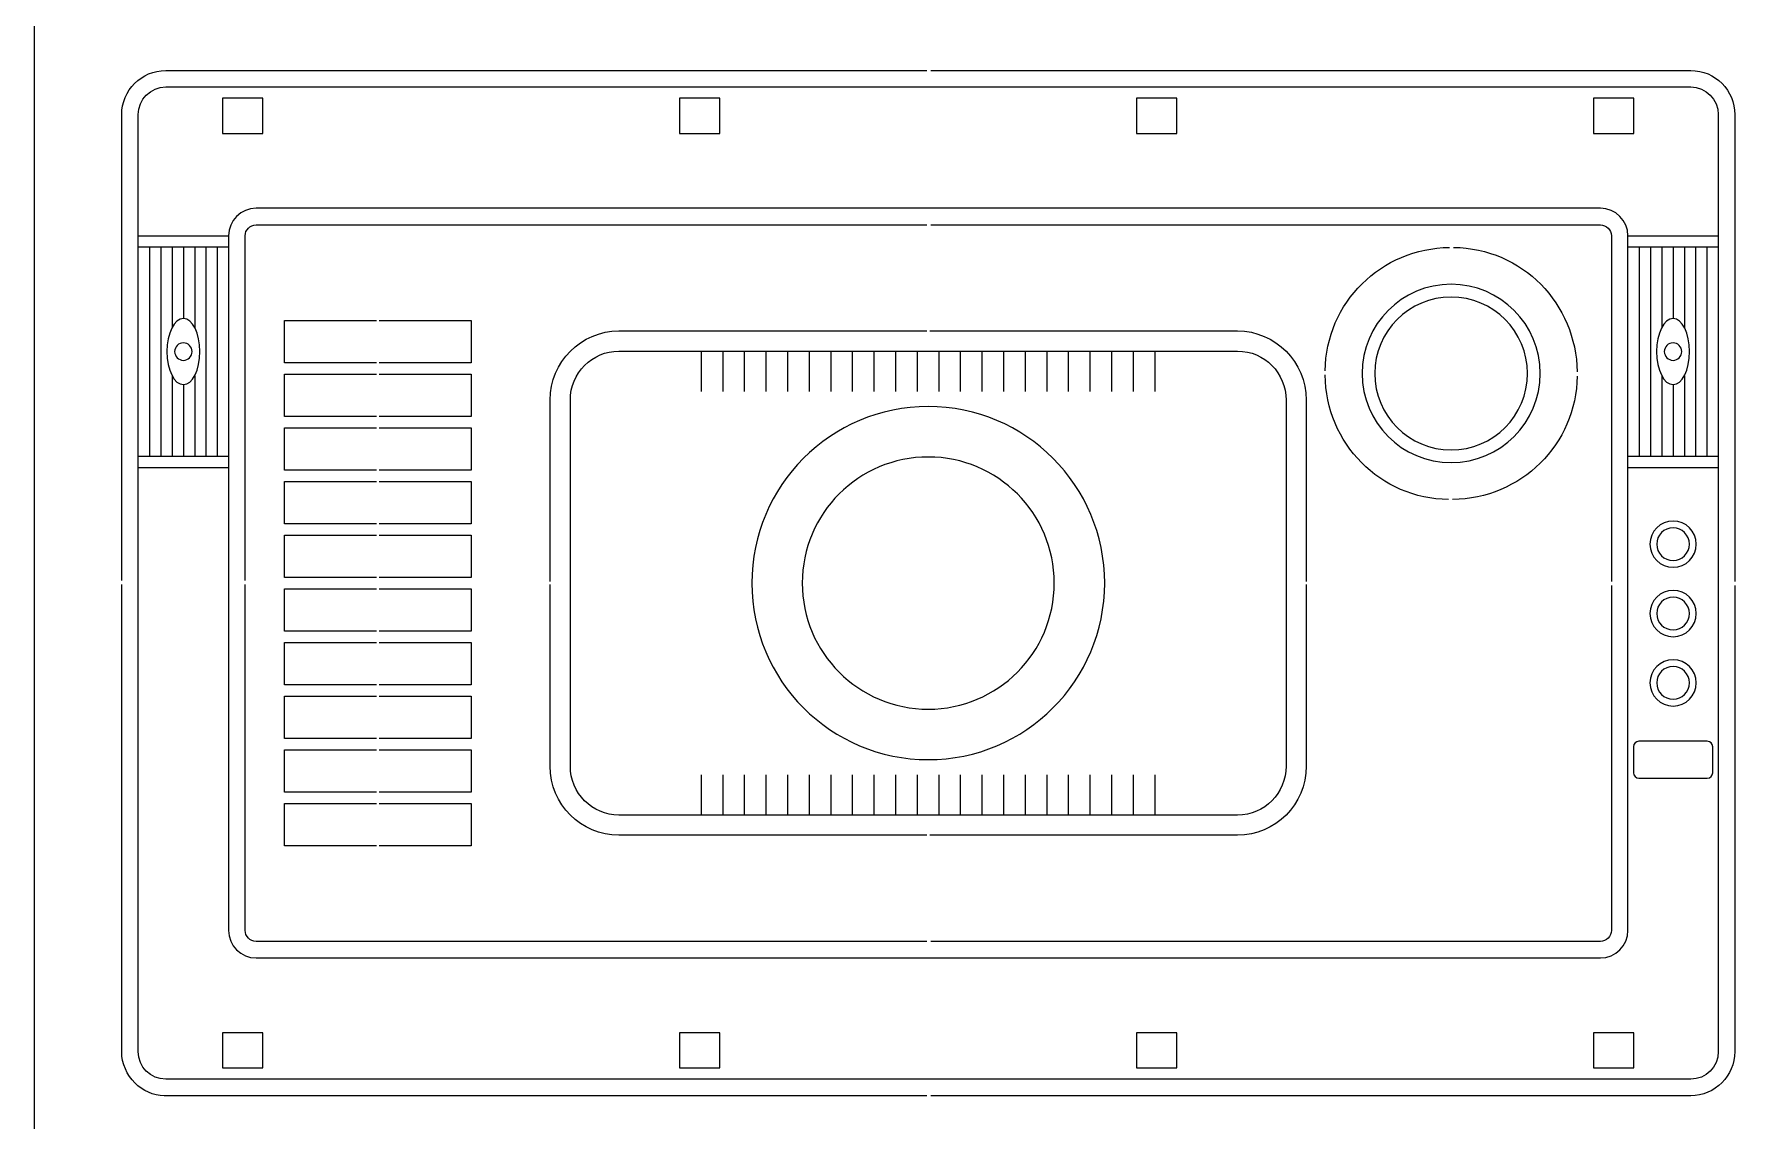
# Model space of a CAD drawing. Header units: millimetres. Extents: x -258 to 317, y -174 to 169.
# Drawn here: x 61.4 to 231.1, y -63.9 to 43.8 of the extents above; entities that cross this region are included whole.
import ezdxf

# ---------------------------------------------------------------- set-up
doc = ezdxf.new("R2010")
doc.units = ezdxf.units.MM
doc.header["$MEASUREMENT"] = 0
doc.layers.add('Layer 1', color=7, linetype='Continuous')

msp = doc.modelspace()

# ---------------------------------------------------------------- linework, layer by layer
at = {"layer": 'Layer 1', "color": 240, "lineweight": 9}
msp.add_open_spline([(69.4089, 168.5291), (69.4089, 168.5291), (309.409, 168.5291), (309.409, 168.5291), (309.409, 168.5291), (313.8151, 168.5291), (317.4089, 164.9319), (317.4089, 160.5291), (317.4089, 160.5291), (317.4089, 160.5291), (317.4089, -117.4709), (317.4089, -117.4709), (317.4089, -117.4709), (317.4089, -121.8737), (313.8117, -125.4709), (309.409, -125.4709), (309.409, -125.4709), (309.409, -125.4709), (69.4089, -125.4709), (69.4089, -125.4709), (69.4089, -125.4709), (65.0062, -125.4709), (61.409, -121.8771), (61.409, -117.4709), (61.409, -117.4709), (61.409, -117.4709), (61.409, 160.5291), (61.409, 160.5291), (61.409, 160.5291), (61.409, 164.9353), (65.0027, 168.5291), (69.4089, 168.5291)], degree=3, knots=[0, 0, 0, 0, 0.11111111, 0.11111111, 0.11111111, 0.11111111, 0.22222222, 0.22222222, 0.22222222, 0.22222222, 0.33333333, 0.33333333, 0.33333333, 0.33333333, 0.44444444, 0.44444444, 0.44444444, 0.44444444, 0.55555556, 0.55555556, 0.55555556, 0.55555556, 0.66666667, 0.66666667, 0.66666667, 0.66666667, 0.77777778, 0.77777778, 0.77777778, 0.77777778, 1, 1, 1, 1], dxfattribs=at)
at = {"layer": 'Layer 1', "color": 250, "lineweight": 9}
for points, knots in [([(70.0885, -10.3742), (70.0885, -10.3742), (70.0885, 35.8232), (70.0885, 35.8232), (70.0885, 35.8232), (70.0885, 38.231), (72.0522, 40.1948), (74.46, 40.1948), (74.46, 40.1948), (74.46, 40.1948), (149.9385, 40.1948), (149.9385, 40.1948)], [0, 0, 0, 0, 0.25, 0.25, 0.25, 0.25, 0.5, 0.5, 0.5, 0.5, 1, 1, 1, 1]), ([(150.3385, 40.1948), (150.3385, 40.1948), (225.717, 40.1948), (225.717, 40.1948), (225.717, 40.1948), (228.171, 40.1948), (230.0885, 38.2041), (230.0885, 35.8232), (230.0885, 35.8232), (230.0885, 35.8232), (230.0885, -10.4742), (230.0885, -10.4742)], [0, 0, 0, 0, 0.25, 0.25, 0.25, 0.25, 0.5, 0.5, 0.5, 0.5, 1, 1, 1, 1]), ([(80.0885, 37.4447), (80.0885, 37.4447), (84.0885, 37.4447), (84.0885, 37.4447), (84.0885, 37.4447), (84.0885, 37.4447), (84.0885, 33.9447), (84.0885, 33.9447), (84.0885, 33.9447), (84.0885, 33.9447), (80.0885, 33.9447), (80.0885, 33.9447), (80.0885, 33.9447), (80.0885, 33.9447), (80.0885, 37.4447), (80.0885, 37.4447)], [0, 0, 0, 0, 0.2, 0.2, 0.2, 0.2, 0.4, 0.4, 0.4, 0.4, 0.6, 0.6, 0.6, 0.6, 1, 1, 1, 1]), ([(125.4218, 37.4447), (125.4218, 37.4447), (129.4218, 37.4447), (129.4218, 37.4447), (129.4218, 37.4447), (129.4218, 37.4447), (129.4218, 33.9447), (129.4218, 33.9447), (129.4218, 33.9447), (129.4218, 33.9447), (125.4218, 33.9447), (125.4218, 33.9447), (125.4218, 33.9447), (125.4218, 33.9447), (125.4218, 37.4447), (125.4218, 37.4447)], [0, 0, 0, 0, 0.2, 0.2, 0.2, 0.2, 0.4, 0.4, 0.4, 0.4, 0.6, 0.6, 0.6, 0.6, 1, 1, 1, 1]), ([(170.7551, 37.4447), (170.7551, 37.4447), (174.7551, 37.4447), (174.7551, 37.4447), (174.7551, 37.4447), (174.7551, 37.4447), (174.7551, 33.9447), (174.7551, 33.9447), (174.7551, 33.9447), (174.7551, 33.9447), (170.7551, 33.9447), (170.7551, 33.9447), (170.7551, 33.9447), (170.7551, 33.9447), (170.7551, 37.4447), (170.7551, 37.4447)], [0, 0, 0, 0, 0.2, 0.2, 0.2, 0.2, 0.4, 0.4, 0.4, 0.4, 0.6, 0.6, 0.6, 0.6, 1, 1, 1, 1]), ([(216.0886, 37.4447), (216.0886, 37.4447), (220.0886, 37.4447), (220.0886, 37.4447), (220.0886, 37.4447), (220.0886, 37.4447), (220.0886, 33.9447), (220.0886, 33.9447), (220.0886, 33.9447), (220.0886, 33.9447), (216.0886, 33.9447), (216.0886, 33.9447), (216.0886, 33.9447), (216.0886, 33.9447), (216.0886, 37.4447), (216.0886, 37.4447)], [0, 0, 0, 0, 0.2, 0.2, 0.2, 0.2, 0.4, 0.4, 0.4, 0.4, 0.6, 0.6, 0.6, 0.6, 1, 1, 1, 1]), ([(82.3286, -10.3742), (82.3286, -10.3742), (82.3286, 23.8015), (82.3286, 23.8015), (82.3286, 23.8015), (82.3286, 24.4035), (82.8196, 24.8944), (83.4215, 24.8944), (83.4215, 24.8944), (83.4215, 24.8944), (149.9385, 24.8944), (149.9385, 24.8944)], [0, 0, 0, 0, 0.25, 0.25, 0.25, 0.25, 0.5, 0.5, 0.5, 0.5, 1, 1, 1, 1]), ([(150.3385, 24.8944), (150.3385, 24.8944), (216.7555, 24.8944), (216.7555, 24.8944), (216.7555, 24.8944), (217.3575, 24.8944), (217.8484, 24.4032), (217.8484, 23.8015), (217.8484, 23.8015), (217.8484, 23.8015), (217.8484, -10.4742), (217.8484, -10.4742)], [0, 0, 0, 0, 0.25, 0.25, 0.25, 0.25, 0.5, 0.5, 0.5, 0.5, 1, 1, 1, 1]), ([(95.376, 11.2171), (95.376, 11.2171), (86.251, 11.2171), (86.251, 11.2171), (86.251, 11.2171), (86.251, 11.2171), (86.251, 15.4171), (86.251, 15.4171), (86.251, 15.4171), (86.251, 15.4171), (95.376, 15.4171), (95.376, 15.4171)], [0, 0, 0, 0, 0.25, 0.25, 0.25, 0.25, 0.5, 0.5, 0.5, 0.5, 1, 1, 1, 1]), ([(95.626, 15.4171), (95.626, 15.4171), (104.751, 15.4171), (104.751, 15.4171), (104.751, 15.4171), (104.751, 15.4171), (104.751, 11.2171), (104.751, 11.2171), (104.751, 11.2171), (104.751, 11.2171), (95.626, 11.2171), (95.626, 11.2171)], [0, 0, 0, 0, 0.25, 0.25, 0.25, 0.25, 0.5, 0.5, 0.5, 0.5, 1, 1, 1, 1]), ([(112.5885, -10.4742), (112.5885, -10.4742), (112.5885, 7.5265), (112.5885, 7.5265), (112.5885, 7.5265), (112.5885, 11.2985), (115.6518, 14.3758), (119.4067, 14.3758), (119.4067, 14.3758), (119.4067, 14.3758), (149.9385, 14.3758), (149.9385, 14.3758)], [0, 0, 0, 0, 0.25, 0.25, 0.25, 0.25, 0.5, 0.5, 0.5, 0.5, 1, 1, 1, 1]), ([(150.2385, 14.3758), (150.2385, 14.3758), (180.7703, 14.3758), (180.7703, 14.3758), (180.7703, 14.3758), (184.5253, 14.3758), (187.5885, 11.299), (187.5885, 7.5265), (187.5885, 7.5265), (187.5885, 7.5265), (187.5885, -10.4742), (187.5885, -10.4742)], [0, 0, 0, 0, 0.25, 0.25, 0.25, 0.25, 0.5, 0.5, 0.5, 0.5, 1, 1, 1, 1]), ([(95.376, 5.8968), (95.376, 5.8968), (86.251, 5.8968), (86.251, 5.8968), (86.251, 5.8968), (86.251, 5.8968), (86.251, 10.0968), (86.251, 10.0968), (86.251, 10.0968), (86.251, 10.0968), (95.376, 10.0968), (95.376, 10.0968)], [0, 0, 0, 0, 0.25, 0.25, 0.25, 0.25, 0.5, 0.5, 0.5, 0.5, 1, 1, 1, 1]), ([(95.626, 10.0968), (95.626, 10.0968), (104.751, 10.0968), (104.751, 10.0968), (104.751, 10.0968), (104.751, 10.0968), (104.751, 5.8968), (104.751, 5.8968), (104.751, 5.8968), (104.751, 5.8968), (95.626, 5.8968), (95.626, 5.8968)], [0, 0, 0, 0, 0.25, 0.25, 0.25, 0.25, 0.5, 0.5, 0.5, 0.5, 1, 1, 1, 1]), ([(95.376, 0.5765), (95.376, 0.5765), (86.251, 0.5765), (86.251, 0.5765), (86.251, 0.5765), (86.251, 0.5765), (86.251, 4.7765), (86.251, 4.7765), (86.251, 4.7765), (86.251, 4.7765), (95.376, 4.7765), (95.376, 4.7765)], [0, 0, 0, 0, 0.25, 0.25, 0.25, 0.25, 0.5, 0.5, 0.5, 0.5, 1, 1, 1, 1]), ([(95.626, 4.7765), (95.626, 4.7765), (104.751, 4.7765), (104.751, 4.7765), (104.751, 4.7765), (104.751, 4.7765), (104.751, 0.5765), (104.751, 0.5765), (104.751, 0.5765), (104.751, 0.5765), (95.626, 0.5765), (95.626, 0.5765)], [0, 0, 0, 0, 0.25, 0.25, 0.25, 0.25, 0.5, 0.5, 0.5, 0.5, 1, 1, 1, 1]), ([(95.376, -4.7438), (95.376, -4.7438), (86.251, -4.7438), (86.251, -4.7438), (86.251, -4.7438), (86.251, -4.7438), (86.251, -0.5438), (86.251, -0.5438), (86.251, -0.5438), (86.251, -0.5438), (95.376, -0.5438), (95.376, -0.5438)], [0, 0, 0, 0, 0.25, 0.25, 0.25, 0.25, 0.5, 0.5, 0.5, 0.5, 1, 1, 1, 1]), ([(95.626, -0.5438), (95.626, -0.5438), (104.751, -0.5438), (104.751, -0.5438), (104.751, -0.5438), (104.751, -0.5438), (104.751, -4.7438), (104.751, -4.7438), (104.751, -4.7438), (104.751, -4.7438), (95.626, -4.7438), (95.626, -4.7438)], [0, 0, 0, 0, 0.25, 0.25, 0.25, 0.25, 0.5, 0.5, 0.5, 0.5, 1, 1, 1, 1]), ([(95.376, -10.0641), (95.376, -10.0641), (86.251, -10.0641), (86.251, -10.0641), (86.251, -10.0641), (86.251, -10.0641), (86.251, -5.8641), (86.251, -5.8641), (86.251, -5.8641), (86.251, -5.8641), (95.376, -5.8641), (95.376, -5.8641)], [0, 0, 0, 0, 0.25, 0.25, 0.25, 0.25, 0.5, 0.5, 0.5, 0.5, 1, 1, 1, 1]), ([(95.626, -5.8641), (95.626, -5.8641), (104.751, -5.8641), (104.751, -5.8641), (104.751, -5.8641), (104.751, -5.8641), (104.751, -10.0641), (104.751, -10.0641), (104.751, -10.0641), (104.751, -10.0641), (95.626, -10.0641), (95.626, -10.0641)], [0, 0, 0, 0, 0.25, 0.25, 0.25, 0.25, 0.5, 0.5, 0.5, 0.5, 1, 1, 1, 1]), ([(149.9385, -61.4432), (149.9385, -61.4432), (74.2879, -61.4432), (74.2879, -61.4432), (74.2879, -61.4432), (72.1782, -61.4432), (70.0885, -59.5257), (70.0885, -57.0716), (70.0885, -57.0716), (70.0885, -57.0716), (70.0885, -10.7742), (70.0885, -10.7742)], [0, 0, 0, 0, 0.25, 0.25, 0.25, 0.25, 0.5, 0.5, 0.5, 0.5, 1, 1, 1, 1]), ([(149.9385, -46.1428), (149.9385, -46.1428), (83.4215, -46.1428), (83.4215, -46.1428), (83.4215, -46.1428), (82.8198, -46.1428), (82.3286, -45.6519), (82.3286, -45.0499), (82.3286, -45.0499), (82.3286, -45.0499), (82.3286, -10.7742), (82.3286, -10.7742)], [0, 0, 0, 0, 0.25, 0.25, 0.25, 0.25, 0.5, 0.5, 0.5, 0.5, 1, 1, 1, 1]), ([(95.376, -15.3844), (95.376, -15.3844), (86.251, -15.3844), (86.251, -15.3844), (86.251, -15.3844), (86.251, -15.3844), (86.251, -11.1844), (86.251, -11.1844), (86.251, -11.1844), (86.251, -11.1844), (95.376, -11.1844), (95.376, -11.1844)], [0, 0, 0, 0, 0.25, 0.25, 0.25, 0.25, 0.5, 0.5, 0.5, 0.5, 1, 1, 1, 1]), ([(104.751, -11.1844), (104.751, -11.1844), (104.751, -15.3844), (104.751, -15.3844), (104.751, -15.3844), (104.751, -15.3844), (95.626, -15.3844), (95.626, -15.3844)], [0, 0, 0, 0, 0.33333333, 0.33333333, 0.33333333, 0.33333333, 1, 1, 1, 1]), ([(149.9385, -35.6242), (149.9385, -35.6242), (119.4067, -35.6242), (119.4067, -35.6242), (119.4067, -35.6242), (115.6514, -35.6242), (112.5885, -32.5469), (112.5885, -28.7749), (112.5885, -28.7749), (112.5885, -28.7749), (112.5885, -10.7742), (112.5885, -10.7742)], [0, 0, 0, 0, 0.25, 0.25, 0.25, 0.25, 0.5, 0.5, 0.5, 0.5, 1, 1, 1, 1]), ([(187.5885, -10.7742), (187.5885, -10.7742), (187.5885, -28.7749), (187.5885, -28.7749), (187.5885, -28.7749), (187.5885, -32.5474), (184.5257, -35.6242), (180.7703, -35.6242), (180.7703, -35.6242), (180.7703, -35.6242), (150.2385, -35.6242), (150.2385, -35.6242)], [0, 0, 0, 0, 0.25, 0.25, 0.25, 0.25, 0.5, 0.5, 0.5, 0.5, 1, 1, 1, 1]), ([(230.0885, -10.8742), (230.0885, -10.8742), (230.0885, -57.0716), (230.0885, -57.0716), (230.0885, -57.0716), (230.0885, -59.4787), (228.1243, -61.4432), (225.717, -61.4432), (225.717, -61.4432), (225.717, -61.4432), (150.3385, -61.4432), (150.3385, -61.4432)], [0, 0, 0, 0, 0.25, 0.25, 0.25, 0.25, 0.5, 0.5, 0.5, 0.5, 1, 1, 1, 1]), ([(217.8484, -10.8742), (217.8484, -10.8742), (217.8484, -45.0499), (217.8484, -45.0499), (217.8484, -45.0499), (217.8484, -45.6515), (217.357, -46.1428), (216.7555, -46.1428), (216.7555, -46.1428), (216.7555, -46.1428), (150.3385, -46.1428), (150.3385, -46.1428)], [0, 0, 0, 0, 0.25, 0.25, 0.25, 0.25, 0.5, 0.5, 0.5, 0.5, 1, 1, 1, 1]), ([(95.376, -20.7047), (95.376, -20.7047), (86.251, -20.7047), (86.251, -20.7047), (86.251, -20.7047), (86.251, -20.7047), (86.251, -16.5047), (86.251, -16.5047), (86.251, -16.5047), (86.251, -16.5047), (95.376, -16.5047), (95.376, -16.5047)], [0, 0, 0, 0, 0.25, 0.25, 0.25, 0.25, 0.5, 0.5, 0.5, 0.5, 1, 1, 1, 1]), ([(95.626, -16.5047), (95.626, -16.5047), (104.751, -16.5047), (104.751, -16.5047), (104.751, -16.5047), (104.751, -16.5047), (104.751, -20.7047), (104.751, -20.7047), (104.751, -20.7047), (104.751, -20.7047), (95.626, -20.7047), (95.626, -20.7047)], [0, 0, 0, 0, 0.25, 0.25, 0.25, 0.25, 0.5, 0.5, 0.5, 0.5, 1, 1, 1, 1]), ([(95.376, -26.025), (95.376, -26.025), (86.251, -26.025), (86.251, -26.025), (86.251, -26.025), (86.251, -26.025), (86.251, -21.825), (86.251, -21.825), (86.251, -21.825), (86.251, -21.825), (95.376, -21.825), (95.376, -21.825)], [0, 0, 0, 0, 0.25, 0.25, 0.25, 0.25, 0.5, 0.5, 0.5, 0.5, 1, 1, 1, 1]), ([(95.626, -21.825), (95.626, -21.825), (104.751, -21.825), (104.751, -21.825), (104.751, -21.825), (104.751, -21.825), (104.751, -26.025), (104.751, -26.025), (104.751, -26.025), (104.751, -26.025), (95.626, -26.025), (95.626, -26.025)], [0, 0, 0, 0, 0.25, 0.25, 0.25, 0.25, 0.5, 0.5, 0.5, 0.5, 1, 1, 1, 1]), ([(95.376, -31.3453), (95.376, -31.3453), (86.251, -31.3453), (86.251, -31.3453), (86.251, -31.3453), (86.251, -31.3453), (86.251, -27.1453), (86.251, -27.1453), (86.251, -27.1453), (86.251, -27.1453), (95.376, -27.1453), (95.376, -27.1453)], [0, 0, 0, 0, 0.25, 0.25, 0.25, 0.25, 0.5, 0.5, 0.5, 0.5, 1, 1, 1, 1]), ([(95.626, -27.1453), (95.626, -27.1453), (104.751, -27.1453), (104.751, -27.1453), (104.751, -27.1453), (104.751, -27.1453), (104.751, -31.3453), (104.751, -31.3453), (104.751, -31.3453), (104.751, -31.3453), (95.626, -31.3453), (95.626, -31.3453)], [0, 0, 0, 0, 0.25, 0.25, 0.25, 0.25, 0.5, 0.5, 0.5, 0.5, 1, 1, 1, 1]), ([(95.376, -36.6656), (95.376, -36.6656), (86.251, -36.6656), (86.251, -36.6656), (86.251, -36.6656), (86.251, -36.6656), (86.251, -32.4656), (86.251, -32.4656), (86.251, -32.4656), (86.251, -32.4656), (95.376, -32.4656), (95.376, -32.4656)], [0, 0, 0, 0, 0.25, 0.25, 0.25, 0.25, 0.5, 0.5, 0.5, 0.5, 1, 1, 1, 1]), ([(95.626, -32.4656), (95.626, -32.4656), (104.751, -32.4656), (104.751, -32.4656), (104.751, -32.4656), (104.751, -32.4656), (104.751, -36.6656), (104.751, -36.6656), (104.751, -36.6656), (104.751, -36.6656), (95.626, -36.6656), (95.626, -36.6656)], [0, 0, 0, 0, 0.25, 0.25, 0.25, 0.25, 0.5, 0.5, 0.5, 0.5, 1, 1, 1, 1]), ([(80.0885, -55.193), (80.0885, -55.193), (84.0885, -55.193), (84.0885, -55.193), (84.0885, -55.193), (84.0885, -55.193), (84.0885, -58.693), (84.0885, -58.693), (84.0885, -58.693), (84.0885, -58.693), (80.0885, -58.693), (80.0885, -58.693), (80.0885, -58.693), (80.0885, -58.693), (80.0885, -55.193), (80.0885, -55.193)], [0, 0, 0, 0, 0.2, 0.2, 0.2, 0.2, 0.4, 0.4, 0.4, 0.4, 0.6, 0.6, 0.6, 0.6, 1, 1, 1, 1]), ([(125.4218, -55.193), (125.4218, -55.193), (129.4218, -55.193), (129.4218, -55.193), (129.4218, -55.193), (129.4218, -55.193), (129.4218, -58.693), (129.4218, -58.693), (129.4218, -58.693), (129.4218, -58.693), (125.4218, -58.693), (125.4218, -58.693), (125.4218, -58.693), (125.4218, -58.693), (125.4218, -55.193), (125.4218, -55.193)], [0, 0, 0, 0, 0.2, 0.2, 0.2, 0.2, 0.4, 0.4, 0.4, 0.4, 0.6, 0.6, 0.6, 0.6, 1, 1, 1, 1]), ([(170.7551, -55.193), (170.7551, -55.193), (174.7551, -55.193), (174.7551, -55.193), (174.7551, -55.193), (174.7551, -55.193), (174.7551, -58.693), (174.7551, -58.693), (174.7551, -58.693), (174.7551, -58.693), (170.7551, -58.693), (170.7551, -58.693), (170.7551, -58.693), (170.7551, -58.693), (170.7551, -55.193), (170.7551, -55.193)], [0, 0, 0, 0, 0.2, 0.2, 0.2, 0.2, 0.4, 0.4, 0.4, 0.4, 0.6, 0.6, 0.6, 0.6, 1, 1, 1, 1]), ([(216.0886, -55.193), (216.0886, -55.193), (220.0886, -55.193), (220.0886, -55.193), (220.0886, -55.193), (220.0886, -55.193), (220.0886, -58.693), (220.0886, -58.693), (220.0886, -58.693), (220.0886, -58.693), (216.0886, -58.693), (216.0886, -58.693), (216.0886, -58.693), (216.0886, -58.693), (216.0886, -55.193), (216.0886, -55.193)], [0, 0, 0, 0, 0.2, 0.2, 0.2, 0.2, 0.4, 0.4, 0.4, 0.4, 0.6, 0.6, 0.6, 0.6, 1, 1, 1, 1])]:
    msp.add_open_spline(points, degree=3, knots=knots, dxfattribs=at)
at = {"layer": 'Layer 1', "color": 114, "lineweight": 9}
for points, knots in [([(74.4596, 38.5554), (72.9568, 38.5554), (71.7274, 37.3259), (71.7274, 35.8232), (71.7274, 35.8232), (71.7274, 35.8232), (71.7274, -57.0716), (71.7274, -57.0716), (71.7274, -57.0716), (71.7274, -58.5742), (72.9568, -59.8038), (74.4596, -59.8038), (74.4596, -59.8038), (74.4596, -59.8038), (225.7173, -59.8038), (225.7173, -59.8038), (225.7173, -59.8038), (227.2201, -59.8038), (228.4495, -58.5745), (228.4495, -57.0716), (228.4495, -57.0716), (228.4495, -57.0716), (228.4495, 35.8232), (228.4495, 35.8232), (228.4495, 35.8232), (228.4495, 37.326), (227.2199, 38.5554), (225.7173, 38.5554), (225.7173, 38.5554), (225.7173, 38.5554), (74.4596, 38.5554), (74.4596, 38.5554)], [0, 0, 0, 0, 0.11111111, 0.11111111, 0.11111111, 0.11111111, 0.22222222, 0.22222222, 0.22222222, 0.22222222, 0.33333333, 0.33333333, 0.33333333, 0.33333333, 0.44444444, 0.44444444, 0.44444444, 0.44444444, 0.55555556, 0.55555556, 0.55555556, 0.55555556, 0.66666667, 0.66666667, 0.66666667, 0.66666667, 0.77777778, 0.77777778, 0.77777778, 0.77777778, 1, 1, 1, 1]), ([(83.4212, 26.5337), (83.4212, 26.5337), (216.7558, 26.5337), (216.7558, 26.5337), (216.7558, 26.5337), (218.2625, 26.5337), (219.488, 25.308), (219.488, 23.8015), (219.488, 23.8015), (219.488, 23.8015), (219.488, -45.05), (219.488, -45.05), (219.488, -45.05), (219.488, -46.5565), (218.2623, -47.7822), (216.7558, -47.7822), (216.7558, -47.7822), (216.7558, -47.7822), (83.4212, -47.7822), (83.4212, -47.7822), (83.4212, -47.7822), (81.9147, -47.7822), (80.689, -46.5567), (80.689, -45.05), (80.689, -45.05), (80.689, -45.05), (80.689, 23.8015), (80.689, 23.8015), (80.689, 23.8015), (80.689, 25.3083), (81.9144, 26.5337), (83.4212, 26.5337)], [0, 0, 0, 0, 0.11111111, 0.11111111, 0.11111111, 0.11111111, 0.22222222, 0.22222222, 0.22222222, 0.22222222, 0.33333333, 0.33333333, 0.33333333, 0.33333333, 0.44444444, 0.44444444, 0.44444444, 0.44444444, 0.55555556, 0.55555556, 0.55555556, 0.55555556, 0.66666667, 0.66666667, 0.66666667, 0.66666667, 0.77777778, 0.77777778, 0.77777778, 0.77777778, 1, 1, 1, 1]), ([(193.1156, 10.1556), (193.1156, 15.0372), (197.0729, 18.9945), (201.9545, 18.9945), (201.9545, 18.9945), (206.8361, 18.9945), (210.7934, 15.0372), (210.7934, 10.1556), (210.7934, 10.1556), (210.7934, 5.274), (206.8361, 1.3167), (201.9545, 1.3167), (201.9545, 1.3167), (197.0729, 1.3167), (193.1156, 5.274), (193.1156, 10.1556)], [0, 0, 0, 0, 0.2, 0.2, 0.2, 0.2, 0.4, 0.4, 0.4, 0.4, 0.6, 0.6, 0.6, 0.6, 1, 1, 1, 1]), ([(194.3773, 10.1556), (194.3773, 14.3404), (197.7697, 17.7328), (201.9545, 17.7328), (201.9545, 17.7328), (206.1393, 17.7328), (209.5317, 14.3404), (209.5317, 10.1556), (209.5317, 10.1556), (209.5317, 5.9708), (206.1393, 2.5784), (201.9545, 2.5784), (201.9545, 2.5784), (197.7697, 2.5784), (194.3773, 5.9708), (194.3773, 10.1556)], [0, 0, 0, 0, 0.2, 0.2, 0.2, 0.2, 0.4, 0.4, 0.4, 0.4, 0.6, 0.6, 0.6, 0.6, 1, 1, 1, 1]), ([(76.2082, 15.6049), (77.1135, 15.6049), (77.8475, 14.1369), (77.8475, 12.3263), (77.8475, 12.3263), (77.8475, 10.5156), (77.1135, 9.0476), (76.2082, 9.0476), (76.2082, 9.0476), (75.3028, 9.0476), (74.5689, 10.5156), (74.5689, 12.3263), (74.5689, 12.3263), (74.5689, 14.1369), (75.3028, 15.6049), (76.2082, 15.6049)], [0, 0, 0, 0, 0.2, 0.2, 0.2, 0.2, 0.4, 0.4, 0.4, 0.4, 0.6, 0.6, 0.6, 0.6, 1, 1, 1, 1]), ([(223.9688, 15.6049), (224.8741, 15.6049), (225.6081, 14.1369), (225.6081, 12.3263), (225.6081, 12.3263), (225.6081, 10.5156), (224.8741, 9.0476), (223.9688, 9.0476), (223.9688, 9.0476), (223.0635, 9.0476), (222.3295, 10.5156), (222.3295, 12.3263), (222.3295, 12.3263), (222.3295, 14.1369), (223.0635, 15.6049), (223.9688, 15.6049)], [0, 0, 0, 0, 0.2, 0.2, 0.2, 0.2, 0.4, 0.4, 0.4, 0.4, 0.6, 0.6, 0.6, 0.6, 1, 1, 1, 1]), ([(76.2082, 13.1937), (76.6872, 13.1937), (77.0756, 12.8053), (77.0756, 12.3263), (77.0756, 12.3263), (77.0756, 11.8472), (76.6872, 11.4588), (76.2082, 11.4588), (76.2082, 11.4588), (75.7292, 11.4588), (75.3408, 11.8472), (75.3408, 12.3263), (75.3408, 12.3263), (75.3408, 12.8053), (75.7292, 13.1937), (76.2082, 13.1937)], [0, 0, 0, 0, 0.2, 0.2, 0.2, 0.2, 0.4, 0.4, 0.4, 0.4, 0.6, 0.6, 0.6, 0.6, 1, 1, 1, 1]), ([(180.7703, -33.6242), (183.4339, -33.6242), (185.5885, -31.4309), (185.5885, -28.7749), (185.5885, -28.7749), (185.5885, -28.7749), (185.5885, 7.5265), (185.5885, 7.5265), (185.5885, 7.5265), (185.5885, 10.1823), (183.4337, 12.3758), (180.7703, 12.3758), (180.7703, 12.3758), (180.7703, 12.3758), (119.4067, 12.3758), (119.4067, 12.3758), (119.4067, 12.3758), (116.7436, 12.3758), (114.5885, 10.182), (114.5885, 7.5265), (114.5885, 7.5265), (114.5885, 7.5265), (114.5885, -28.7749), (114.5885, -28.7749), (114.5885, -28.7749), (114.5885, -31.4306), (116.7434, -33.6242), (119.4067, -33.6242), (119.4067, -33.6242), (119.4067, -33.6242), (180.7703, -33.6242), (180.7703, -33.6242)], [0, 0, 0, 0, 0.11111111, 0.11111111, 0.11111111, 0.11111111, 0.22222222, 0.22222222, 0.22222222, 0.22222222, 0.33333333, 0.33333333, 0.33333333, 0.33333333, 0.44444444, 0.44444444, 0.44444444, 0.44444444, 0.55555556, 0.55555556, 0.55555556, 0.55555556, 0.66666667, 0.66666667, 0.66666667, 0.66666667, 0.77777778, 0.77777778, 0.77777778, 0.77777778, 1, 1, 1, 1]), ([(223.9688, 13.1937), (224.4478, 13.1937), (224.8362, 12.8053), (224.8362, 12.3263), (224.8362, 12.3263), (224.8362, 11.8472), (224.4478, 11.4588), (223.9688, 11.4588), (223.9688, 11.4588), (223.4898, 11.4588), (223.1014, 11.8472), (223.1014, 12.3263), (223.1014, 12.3263), (223.1014, 12.8053), (223.4898, 13.1937), (223.9688, 13.1937)], [0, 0, 0, 0, 0.2, 0.2, 0.2, 0.2, 0.4, 0.4, 0.4, 0.4, 0.6, 0.6, 0.6, 0.6, 1, 1, 1, 1]), ([(150.0885, -28.1242), (140.4235, -28.1242), (132.5885, -20.2892), (132.5885, -10.6242), (132.5885, -10.6242), (132.5885, -0.9592), (140.4235, 6.8758), (150.0885, 6.8758), (150.0885, 6.8758), (159.7535, 6.8758), (167.5885, -0.9592), (167.5885, -10.6242), (167.5885, -10.6242), (167.5885, -20.2892), (159.7535, -28.1242), (150.0885, -28.1242)], [0, 0, 0, 0, 0.2, 0.2, 0.2, 0.2, 0.4, 0.4, 0.4, 0.4, 0.6, 0.6, 0.6, 0.6, 1, 1, 1, 1]), ([(150.0885, -23.1242), (143.1849, -23.1242), (137.5885, -17.5278), (137.5885, -10.6242), (137.5885, -10.6242), (137.5885, -3.7206), (143.1849, 1.8758), (150.0885, 1.8758), (150.0885, 1.8758), (156.9921, 1.8758), (162.5885, -3.7206), (162.5885, -10.6242), (162.5885, -10.6242), (162.5885, -17.5278), (156.9921, -23.1242), (150.0885, -23.1242)], [0, 0, 0, 0, 0.2, 0.2, 0.2, 0.2, 0.4, 0.4, 0.4, 0.4, 0.6, 0.6, 0.6, 0.6, 1, 1, 1, 1]), ([(223.9688, -4.4692), (225.2363, -4.4692), (226.2638, -5.4968), (226.2638, -6.7643), (226.2638, -6.7643), (226.2638, -8.0318), (225.2363, -9.0593), (223.9688, -9.0593), (223.9688, -9.0593), (222.7013, -9.0593), (221.6737, -8.0318), (221.6737, -6.7643), (221.6737, -6.7643), (221.6737, -5.4968), (222.7013, -4.4692), (223.9688, -4.4692)], [0, 0, 0, 0, 0.2, 0.2, 0.2, 0.2, 0.4, 0.4, 0.4, 0.4, 0.6, 0.6, 0.6, 0.6, 1, 1, 1, 1]), ([(223.9688, -5.1414), (224.8651, -5.1414), (225.5917, -5.868), (225.5917, -6.7643), (225.5917, -6.7643), (225.5917, -7.6606), (224.8651, -8.3872), (223.9688, -8.3872), (223.9688, -8.3872), (223.0725, -8.3872), (222.3459, -7.6606), (222.3459, -6.7643), (222.3459, -6.7643), (222.3459, -5.868), (223.0725, -5.1414), (223.9688, -5.1414)], [0, 0, 0, 0, 0.2, 0.2, 0.2, 0.2, 0.4, 0.4, 0.4, 0.4, 0.6, 0.6, 0.6, 0.6, 1, 1, 1, 1]), ([(223.9688, -11.346), (225.2363, -11.346), (226.2638, -12.3735), (226.2638, -13.641), (226.2638, -13.641), (226.2638, -14.9085), (225.2363, -15.9361), (223.9688, -15.9361), (223.9688, -15.9361), (222.7013, -15.9361), (221.6737, -14.9085), (221.6737, -13.641), (221.6737, -13.641), (221.6737, -12.3735), (222.7013, -11.346), (223.9688, -11.346)], [0, 0, 0, 0, 0.2, 0.2, 0.2, 0.2, 0.4, 0.4, 0.4, 0.4, 0.6, 0.6, 0.6, 0.6, 1, 1, 1, 1]), ([(223.9688, -12.0181), (224.8651, -12.0181), (225.5917, -12.7447), (225.5917, -13.641), (225.5917, -13.641), (225.5917, -14.5373), (224.8651, -15.2639), (223.9688, -15.2639), (223.9688, -15.2639), (223.0725, -15.2639), (222.3459, -14.5373), (222.3459, -13.641), (222.3459, -13.641), (222.3459, -12.7447), (223.0725, -12.0181), (223.9688, -12.0181)], [0, 0, 0, 0, 0.2, 0.2, 0.2, 0.2, 0.4, 0.4, 0.4, 0.4, 0.6, 0.6, 0.6, 0.6, 1, 1, 1, 1]), ([(223.9688, -18.2227), (225.2363, -18.2227), (226.2638, -19.2502), (226.2638, -20.5177), (226.2638, -20.5177), (226.2638, -21.7853), (225.2363, -22.8128), (223.9688, -22.8128), (223.9688, -22.8128), (222.7013, -22.8128), (221.6737, -21.7853), (221.6737, -20.5177), (221.6737, -20.5177), (221.6737, -19.2502), (222.7013, -18.2227), (223.9688, -18.2227)], [0, 0, 0, 0, 0.2, 0.2, 0.2, 0.2, 0.4, 0.4, 0.4, 0.4, 0.6, 0.6, 0.6, 0.6, 1, 1, 1, 1]), ([(223.9688, -18.8948), (224.8651, -18.8948), (225.5917, -19.6215), (225.5917, -20.5177), (225.5917, -20.5177), (225.5917, -21.414), (224.8651, -22.1407), (223.9688, -22.1407), (223.9688, -22.1407), (223.0725, -22.1407), (222.3459, -21.414), (222.3459, -20.5177), (222.3459, -20.5177), (222.3459, -19.6215), (223.0725, -18.8948), (223.9688, -18.8948)], [0, 0, 0, 0, 0.2, 0.2, 0.2, 0.2, 0.4, 0.4, 0.4, 0.4, 0.6, 0.6, 0.6, 0.6, 1, 1, 1, 1]), ([(220.5809, -26.301), (220.5809, -26.301), (227.3566, -26.301), (227.3566, -26.301), (227.3566, -26.301), (227.6576, -26.301), (227.9031, -26.5466), (227.9031, -26.8475), (227.9031, -26.8475), (227.9031, -26.8475), (227.9031, -29.4172), (227.9031, -29.4172), (227.9031, -29.4172), (227.9031, -29.718), (227.6575, -29.9636), (227.3566, -29.9636), (227.3566, -29.9636), (227.3566, -29.9636), (220.5809, -29.9636), (220.5809, -29.9636), (220.5809, -29.9636), (220.28, -29.9636), (220.0344, -29.7182), (220.0344, -29.4172), (220.0344, -29.4172), (220.0344, -29.4172), (220.0344, -26.8475), (220.0344, -26.8475), (220.0344, -26.8475), (220.0344, -26.5465), (220.2799, -26.301), (220.5809, -26.301)], [0, 0, 0, 0, 0.11111111, 0.11111111, 0.11111111, 0.11111111, 0.22222222, 0.22222222, 0.22222222, 0.22222222, 0.33333333, 0.33333333, 0.33333333, 0.33333333, 0.44444444, 0.44444444, 0.44444444, 0.44444444, 0.55555556, 0.55555556, 0.55555556, 0.55555556, 0.66666667, 0.66666667, 0.66666667, 0.66666667, 0.77777778, 0.77777778, 0.77777778, 0.77777778, 1, 1, 1, 1])]:
    msp.add_open_spline(points, degree=3, knots=knots, dxfattribs=at)
for points in [[(71.7274, 23.8015), (71.7274, 23.8015), (80.689, 23.8015), (80.689, 23.8015)], [(219.488, 23.8015), (219.488, 23.8015), (228.4496, 23.8015), (228.4496, 23.8015)], [(71.7274, 22.7086), (71.7274, 22.7086), (80.689, 22.7086), (80.689, 22.7086)], [(72.8474, 22.7086), (72.8474, 22.7086), (72.8474, 1.9439), (72.8474, 1.9439)], [(73.9676, 22.7086), (73.9676, 22.7086), (73.9676, 1.9439), (73.9676, 1.9439)], [(75.0878, 22.7086), (75.0878, 22.7086), (75.0878, 14.7193), (75.0878, 14.7193)], [(76.208, 22.7086), (76.208, 22.7086), (76.208, 15.6049), (76.208, 15.6049)], [(77.3282, 22.7086), (77.3282, 22.7086), (77.3282, 14.7201), (77.3282, 14.7201)], [(78.4484, 22.7086), (78.4484, 22.7086), (78.4484, 1.9439), (78.4484, 1.9439)], [(79.5686, 22.7086), (79.5686, 22.7086), (79.5686, 1.9439), (79.5686, 1.9439)], [(219.488, 22.7086), (219.488, 22.7086), (228.4496, 22.7086), (228.4496, 22.7086)], [(220.608, 22.7086), (220.608, 22.7086), (220.608, 1.9439), (220.608, 1.9439)], [(221.7282, 22.7086), (221.7282, 22.7086), (221.7282, 1.9439), (221.7282, 1.9439)], [(222.8484, 22.7086), (222.8484, 22.7086), (222.8484, 14.7193), (222.8484, 14.7193)], [(223.9686, 22.7086), (223.9686, 22.7086), (223.9686, 15.6049), (223.9686, 15.6049)], [(225.0888, 22.7086), (225.0888, 22.7086), (225.0888, 14.7201), (225.0888, 14.7201)], [(226.209, 22.7086), (226.209, 22.7086), (226.209, 1.9439), (226.209, 1.9439)], [(227.3292, 22.7086), (227.3292, 22.7086), (227.3292, 1.9439), (227.3292, 1.9439)], [(127.5885, 8.3758), (127.5885, 8.3758), (127.5885, 12.3758), (127.5885, 12.3758)], [(129.7314, 8.3758), (129.7314, 8.3758), (129.7314, 12.3758), (129.7314, 12.3758)], [(131.8742, 8.3758), (131.8742, 8.3758), (131.8742, 12.3758), (131.8742, 12.3758)], [(134.0171, 8.3758), (134.0171, 8.3758), (134.0171, 12.3758), (134.0171, 12.3758)], [(136.1599, 8.3758), (136.1599, 8.3758), (136.1599, 12.3758), (136.1599, 12.3758)], [(138.3028, 8.3758), (138.3028, 8.3758), (138.3028, 12.3758), (138.3028, 12.3758)], [(140.4456, 8.3758), (140.4456, 8.3758), (140.4456, 12.3758), (140.4456, 12.3758)], [(142.5885, 8.3758), (142.5885, 8.3758), (142.5885, 12.3758), (142.5885, 12.3758)], [(144.7314, 8.3758), (144.7314, 8.3758), (144.7314, 12.3758), (144.7314, 12.3758)], [(146.8742, 8.3758), (146.8742, 8.3758), (146.8742, 12.3758), (146.8742, 12.3758)], [(149.0171, 8.3758), (149.0171, 8.3758), (149.0171, 12.3758), (149.0171, 12.3758)], [(151.1599, 8.3758), (151.1599, 8.3758), (151.1599, 12.3758), (151.1599, 12.3758)], [(153.3028, 8.3758), (153.3028, 8.3758), (153.3028, 12.3758), (153.3028, 12.3758)], [(155.4456, 8.3758), (155.4456, 8.3758), (155.4456, 12.3758), (155.4456, 12.3758)], [(157.5885, 8.3758), (157.5885, 8.3758), (157.5885, 12.3758), (157.5885, 12.3758)], [(159.7314, 8.3758), (159.7314, 8.3758), (159.7314, 12.3758), (159.7314, 12.3758)], [(161.8742, 8.3758), (161.8742, 8.3758), (161.8742, 12.3758), (161.8742, 12.3758)], [(164.0171, 8.3758), (164.0171, 8.3758), (164.0171, 12.3758), (164.0171, 12.3758)], [(166.1599, 8.3758), (166.1599, 8.3758), (166.1599, 12.3758), (166.1599, 12.3758)], [(168.3028, 8.3758), (168.3028, 8.3758), (168.3028, 12.3758), (168.3028, 12.3758)], [(170.4456, 8.3758), (170.4456, 8.3758), (170.4456, 12.3758), (170.4456, 12.3758)], [(172.5885, 8.3758), (172.5885, 8.3758), (172.5885, 12.3758), (172.5885, 12.3758)], [(75.0878, 9.9332), (75.0878, 9.9332), (75.0878, 1.9439), (75.0878, 1.9439)], [(76.208, 9.0476), (76.208, 9.0476), (76.208, 1.9439), (76.208, 1.9439)], [(77.3282, 9.9324), (77.3282, 9.9324), (77.3282, 1.9439), (77.3282, 1.9439)], [(222.8484, 9.9332), (222.8484, 9.9332), (222.8484, 1.9439), (222.8484, 1.9439)], [(223.9686, 9.0476), (223.9686, 9.0476), (223.9686, 1.9439), (223.9686, 1.9439)], [(225.0888, 9.9324), (225.0888, 9.9324), (225.0888, 1.9439), (225.0888, 1.9439)], [(71.7274, 1.9439), (71.7274, 1.9439), (80.689, 1.9439), (80.689, 1.9439)], [(219.488, 1.9439), (219.488, 1.9439), (228.4496, 1.9439), (228.4496, 1.9439)], [(71.7274, 0.851), (71.7274, 0.851), (80.689, 0.851), (80.689, 0.851)], [(219.488, 0.851), (219.488, 0.851), (228.4496, 0.851), (228.4496, 0.851)], [(127.5885, -33.6242), (127.5885, -33.6242), (127.5885, -29.6242), (127.5885, -29.6242)], [(129.7314, -33.6242), (129.7314, -33.6242), (129.7314, -29.6242), (129.7314, -29.6242)], [(131.8742, -33.6242), (131.8742, -33.6242), (131.8742, -29.6242), (131.8742, -29.6242)], [(134.0171, -33.6242), (134.0171, -33.6242), (134.0171, -29.6242), (134.0171, -29.6242)], [(136.1599, -33.6242), (136.1599, -33.6242), (136.1599, -29.6242), (136.1599, -29.6242)], [(138.3028, -33.6242), (138.3028, -33.6242), (138.3028, -29.6242), (138.3028, -29.6242)], [(140.4456, -33.6242), (140.4456, -33.6242), (140.4456, -29.6242), (140.4456, -29.6242)], [(142.5885, -33.6242), (142.5885, -33.6242), (142.5885, -29.6242), (142.5885, -29.6242)], [(144.7314, -33.6242), (144.7314, -33.6242), (144.7314, -29.6242), (144.7314, -29.6242)], [(146.8742, -33.6242), (146.8742, -33.6242), (146.8742, -29.6242), (146.8742, -29.6242)], [(149.0171, -33.6242), (149.0171, -33.6242), (149.0171, -29.6242), (149.0171, -29.6242)], [(151.1599, -33.6242), (151.1599, -33.6242), (151.1599, -29.6242), (151.1599, -29.6242)], [(153.3028, -33.6242), (153.3028, -33.6242), (153.3028, -29.6242), (153.3028, -29.6242)], [(155.4456, -33.6242), (155.4456, -33.6242), (155.4456, -29.6242), (155.4456, -29.6242)], [(157.5885, -33.6242), (157.5885, -33.6242), (157.5885, -29.6242), (157.5885, -29.6242)], [(159.7314, -33.6242), (159.7314, -33.6242), (159.7314, -29.6242), (159.7314, -29.6242)], [(161.8742, -33.6242), (161.8742, -33.6242), (161.8742, -29.6242), (161.8742, -29.6242)], [(164.0171, -33.6242), (164.0171, -33.6242), (164.0171, -29.6242), (164.0171, -29.6242)], [(166.1599, -33.6242), (166.1599, -33.6242), (166.1599, -29.6242), (166.1599, -29.6242)], [(168.3028, -33.6242), (168.3028, -33.6242), (168.3028, -29.6242), (168.3028, -29.6242)], [(170.4456, -33.6242), (170.4456, -33.6242), (170.4456, -29.6242), (170.4456, -29.6242)], [(172.5885, -33.6242), (172.5885, -33.6242), (172.5885, -29.6242), (172.5885, -29.6242)]]:
    msp.add_open_spline(points, degree=3, dxfattribs=at)
at = {"layer": 'Layer 1', "color": 250, "lineweight": 9}
for points in [[(189.4564, 10.4056), (189.5363, 17.1899), (195.0202, 22.5738), (201.8045, 22.6537)], [(202.2045, 22.6537), (208.9888, 22.5738), (214.3727, 17.0899), (214.4526, 10.3056)], [(201.7045, -2.3425), (194.9202, -2.2626), (189.5363, 3.2213), (189.4564, 10.0056)], [(214.4526, 9.9056), (214.3727, 3.1213), (208.8888, -2.2626), (202.1045, -2.3425)], [(95.626, -11.1844), (95.626, -11.1844), (104.751, -11.1844), (104.751, -11.1844)]]:
    msp.add_open_spline(points, degree=3, dxfattribs=at)

doc.saveas('drawing.dxf')
